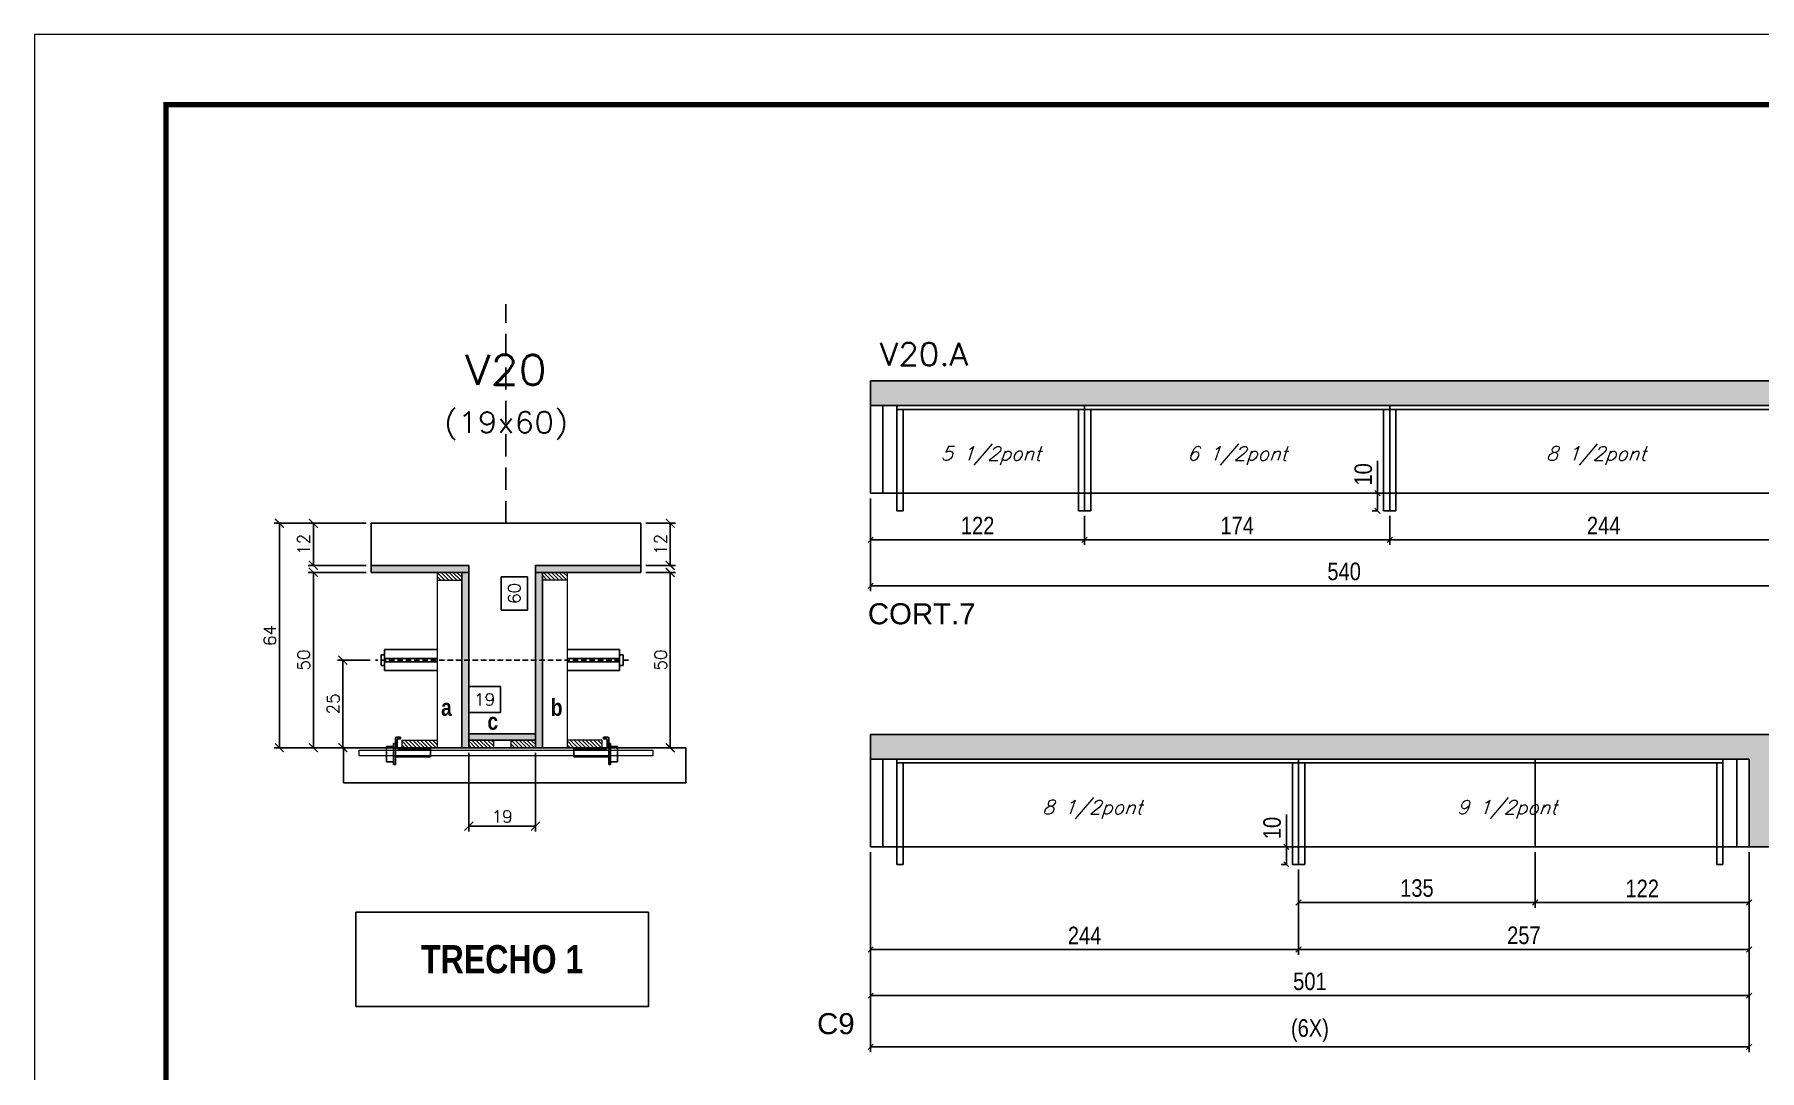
# Model space of a CAD drawing. Extents: x 0 to 6325, y 5574 to 19307.
# Drawn here: x 3170 to 4154, y 16371 to 16961 of the extents above; entities that cross this region are included whole.
import ezdxf
from ezdxf.enums import TextEntityAlignment as Align

# ---------------------------------------------------------------- set-up
doc = ezdxf.new("R2010")
doc.units = 0
doc.linetypes.add('DASHED', pattern=[0.75, 0.5, -0.25])
doc.linetypes.add('HIDDEN', pattern=[9.525, 6.35, -3.175])
for name, color, linetype in [('1', 1, 'Continuous'), ('5', 5, 'Continuous'), ('barrote', 251, 'Continuous'), ('COTA', 241, 'Continuous'), ('Cota Seção (2x)', 4, 'Continuous'), ('detalhes', 4, 'Continuous'), ('Hachura', 253, 'Continuous'), ('NOMENCLATURA', 7, 'Continuous'), ('Painéis', 200, 'Continuous'), ('presilha', 1, 'Continuous'), ('SARR_2.2x7', 40, 'Continuous'), ('SARR_3.5x7', 81, 'Continuous'), ('TENSOR', 3, 'Continuous'), ('texto', 7, 'Continuous'), ('Texto de Titulo', 7, 'Continuous'), ('Texto Qtd Sarr', 242, 'Continuous')]:
    doc.layers.add(name, color=color, linetype=linetype)
for name, color, linetype, lineweight in [('CONCRETO', 251, 'Continuous', 25), ('Folhas', 255, 'Continuous', 9), ('Madeira', 126, 'Continuous', 18), ('SARRAFO DE PRESSAO', 251, 'DASHED', 9), ('SCO-___-LAJ', 2, 'Continuous', 0), ('Texto Seção', 7, 'Continuous', 15)]:
    doc.layers.add(name, color=color, linetype=linetype, lineweight=lineweight)
doc.styles.add('COTA TECNICA', font='techl___.ttf', dxfattribs={"height": 10})
doc.styles.add('REGUA-120', font='ROMANS.shx', dxfattribs={"height": 15})
doc.styles.add('ROMANC', font='techb___.ttf', dxfattribs={"height": 2.5})
doc.styles.add('Romans', font='romans.shx')
doc.styles.get("Standard").update_dxf_attribs({"font": 'arial.ttf'})
doc.styles.add('TECNICA', font='techb___.ttf', dxfattribs={"height": 10})
doc.dimstyles.new('Cota Seção (2x)', dxfattribs={"dimtxt": 7, "dimasz": 5, "dimexe": 3, "dimexo": 3, "dimgap": 2, "dimtad": 3, "dimdec": 1, "dimlfac": 0.5, "dimzin": 12, "dimdsep": 46, "dimtxsty": 'Romans', "dimblk": 'ARCHTICK', "dimcen": 0, "dimclrd": 4, "dimclre": 4, "dimclrt": 1, "dimadec": 1, "dimazin": 3, "dimtfac": 1, "dimtdec": 1, "dimtmove": 0, "dimatfit": 3, "dimldrblk": 'OBLIQUE', "dimfxl": 1, "dimtolj": 1, "dimtzin": 12, "dimarcsym": 0})
doc.dimstyles.new('Cota Seção interna', dxfattribs={"dimtxt": 7, "dimasz": 6, "dimexe": 0.18, "dimexo": 2, "dimgap": -4, "dimtad": 3, "dimdec": 1, "dimlfac": 0.5, "dimzin": 12, "dimdsep": 46, "dimtxsty": 'Romans', "dimblk": 'ARCHTICK', "dimcen": 0.09, "dimse1": 1, "dimse2": 1, "dimsd1": 1, "dimsd2": 1, "dimclrd": 180, "dimclre": 5, "dimclrt": 1, "dimadec": 0, "dimazin": 3, "dimtfac": 1, "dimtdec": 1, "dimtofl": 0, "dimtmove": 0, "dimatfit": 3, "dimldrblk": 'ARCHTICK', "dimfxl": 1, "dimtolj": 1, "dimtzin": 0, "dimarcsym": 0})
doc.dimstyles.new('PAINEL', dxfattribs={"dimtxt": 10, "dimasz": 3, "dimexe": 3, "dimexo": 3, "dimgap": 3, "dimtad": 1, "dimdec": 1, "dimzin": 12, "dimdsep": 46, "dimtxsty": 'COTA TECNICA', "dimblk1": 'OBLIQUE', "dimblk2": 'OBLIQUE', "dimsah": 1, "dimcen": 0.9, "dimclrd": 4, "dimclre": 4, "dimclrt": 240, "dimadec": 1, "dimazin": 3, "dimtfac": 1, "dimtdec": 1, "dimtmove": 0, "dimatfit": 3, "dimfxl": 1, "dimtolj": 1, "dimtzin": 12, "dimarcsym": 0})
pattern_1 = [(315, (26374.2887, 8325.0331), (1.12253202, 1.12253202), [])]

# ---------------------------------------------------------------- blocks, each defined once
blk = doc.blocks.new('9999999999')
at = {"layer": 'Folhas'}
blk.add_lwpolyline([(98138.98, 34190.21), (99623.98, 34190.21), (99623.98, 35240.21), (98138.98, 35240.21)], close=True, dxfattribs=at)
at = {"layer": 'Folhas', "color": 30, "const_width": 3}
blk.add_lwpolyline([(98213.98, 34230.21), (99583.98, 34230.21), (99583.98, 35200.21), (98213.98, 35200.21)], close=True, dxfattribs=at)
blk = doc.blocks.new('titulo1')
at = {"layer": 'Defpoints', "color": 252, "linetype": 'HIDDEN', "ltscale": 2}
blk.add_line((0, 0), (0, 125), dxfattribs=at)
at = {"layer": 'Defpoints', "style": 'Romans', "oblique": 15}
blk.add_attdef('FOLHA', text='', height=10, dxfattribs=at).set_placement((0, 15.58), align=Align.MIDDLE_CENTER)
at = {"layer": 'Texto Qtd Sarr', "color": 3, "style": 'Romans', "oblique": 15}
for tag, height, p in [('TITULO', 17, (0, 71.45)), ('SEÇÃO', 12, (0, 41.55))]:
    blk.add_attdef(tag, text='', height=height, dxfattribs=at).set_placement(p, align=Align.MIDDLE_CENTER)
blk = doc.blocks.new('_ArchTick')
at = {"color": 0, "linetype": 'ByBlock', "const_width": 0.15}
blk.add_lwpolyline([(-0.5, -0.5), (0.5, 0.5)], dxfattribs=at)
blk = doc.blocks.new('*D3494')
at = {"layer": 'COTA', "color": 4, "lineweight": -2, "transparency": 16777216}
for p, q in [((3518.67, 16682.68), (3535.54, 16682.68)), ((3532.54, 16682.68), (3532.54, 16658.68)), ((3518.67, 16658.68), (3535.54, 16658.68))]:
    blk.add_line(p, q, dxfattribs=at)
at = {"layer": 'Defpoints', "color": 0, "transparency": 16777216}
for p in [(3515.67, 16682.68), (3515.67, 16658.68), (3532.54, 16658.68)]:
    blk.add_point(p, dxfattribs=at)
at = {"layer": 'COTA', "color": 4, "lineweight": -2, "transparency": 16777216, "xscale": 5, "yscale": 5, "zscale": 5}
for p, rotation in [((3532.54, 16682.68), 90), ((3532.54, 16658.68), 270)]:
    blk.add_blockref('_ArchTick', p, dxfattribs=dict(at, rotation=rotation))
at = {"layer": 'COTA', "color": 1, "transparency": 16777216, "insert": (3527.04, 16670.68), "char_height": 7, "attachment_point": 5, "rotation": 90, "style": 'Romans'}
blk.add_mtext('\\A1;12', dxfattribs=at)
blk = doc.blocks.new('_Oblique')
at = {"layer": '1', "color": 0, "lineweight": -2}
blk.add_line((-0.5, -0.5), (0.5, 0.5), dxfattribs=at)
blk = doc.blocks.new('*D3495')
at = {"layer": 'COTA', "color": 4, "lineweight": -2, "transparency": 16777216}
for p, q in [((3359.07, 16682.68), (3306.69, 16682.68)), ((3309.69, 16554.68), (3309.69, 16682.68)), ((3381.07, 16554.68), (3306.69, 16554.68))]:
    blk.add_line(p, q, dxfattribs=at)
at = {"layer": 'Defpoints', "color": 0, "transparency": 16777216}
for p in [(3309.69, 16682.68), (3362.07, 16682.68), (3384.07, 16554.68)]:
    blk.add_point(p, dxfattribs=at)
at = {"layer": 'COTA', "color": 4, "lineweight": -2, "transparency": 16777216, "xscale": 5, "yscale": 5, "zscale": 5}
for p, rotation in [((3309.69, 16682.68), 90), ((3309.69, 16554.68), 270)]:
    blk.add_blockref('_ArchTick', p, dxfattribs=dict(at, rotation=rotation))
at = {"layer": 'COTA', "color": 1, "transparency": 16777216, "insert": (3304.19, 16618.68), "char_height": 7, "attachment_point": 5, "rotation": 90, "style": 'Romans'}
blk.add_mtext('\\A1;64', dxfattribs=at)
blk = doc.blocks.new('*D3496')
at = {"layer": 'COTA', "color": 4, "lineweight": -2, "transparency": 16777216}
for p, q in [((3518.67, 16654.68), (3535.54, 16654.68)), ((3532.54, 16554.68), (3532.54, 16654.68)), ((3492.27, 16554.68), (3535.54, 16554.68))]:
    blk.add_line(p, q, dxfattribs=at)
at = {"layer": 'Defpoints', "color": 0, "transparency": 16777216}
for p in [(3515.67, 16654.68), (3532.54, 16654.68), (3489.27, 16554.68)]:
    blk.add_point(p, dxfattribs=at)
at = {"layer": 'COTA', "color": 4, "lineweight": -2, "transparency": 16777216, "xscale": 5, "yscale": 5, "zscale": 5}
for p, rotation in [((3532.54, 16654.68), 90), ((3532.54, 16554.68), 270)]:
    blk.add_blockref('_ArchTick', p, dxfattribs=dict(at, rotation=rotation))
at = {"layer": 'COTA', "color": 1, "transparency": 16777216, "insert": (3527.04, 16604.68), "char_height": 7, "attachment_point": 5, "rotation": 90, "style": 'Romans'}
blk.add_mtext('\\A1;50', dxfattribs=at)
blk = doc.blocks.new('*D3497')
at = {"layer": 'Cota Seção (2x)', "color": 180, "lineweight": -2, "transparency": 16777216}
for p, q in [((3451.17, 16652.18), (3436.17, 16652.18)), ((3436.17, 16652.18), (3436.17, 16633.18)), ((3451.17, 16633.18), (3451.17, 16652.18)), ((3436.17, 16633.18), (3451.17, 16633.18))]:
    blk.add_line(p, q, dxfattribs=at)
at = {"layer": 'Defpoints', "color": 0, "transparency": 16777216}
for p in [(3455.17, 16682.68), (3466.67, 16682.68), (3466.67, 16562.68)]:
    blk.add_point(p, dxfattribs=at)
at = {"layer": 'Cota Seção (2x)', "color": 1, "transparency": 16777216, "insert": (3443.67, 16642.68), "char_height": 7, "attachment_point": 5, "rotation": 90, "style": 'Romans'}
blk.add_mtext('\\A1;60', dxfattribs=at)
blk = doc.blocks.new('*D3498')
at = {"layer": 'COTA', "color": 4, "lineweight": -2, "transparency": 16777216}
for p, q in [((3359.07, 16682.68), (3326.01, 16682.68)), ((3329.01, 16682.68), (3329.01, 16658.68)), ((3359.07, 16658.68), (3326.01, 16658.68))]:
    blk.add_line(p, q, dxfattribs=at)
at = {"layer": 'Defpoints', "color": 0, "transparency": 16777216}
for p in [(3362.07, 16682.68), (3329.01, 16658.68), (3362.07, 16658.68)]:
    blk.add_point(p, dxfattribs=at)
at = {"layer": 'COTA', "color": 4, "lineweight": -2, "transparency": 16777216, "xscale": 5, "yscale": 5, "zscale": 5}
for p, rotation in [((3329.01, 16682.68), 90), ((3329.01, 16658.68), 270)]:
    blk.add_blockref('_ArchTick', p, dxfattribs=dict(at, rotation=rotation))
at = {"layer": 'COTA', "color": 1, "transparency": 16777216, "insert": (3323.51, 16670.68), "char_height": 7, "attachment_point": 5, "rotation": 90, "style": 'Romans'}
blk.add_mtext('\\A1;12', dxfattribs=at)
blk = doc.blocks.new('*D3499')
at = {"layer": 'COTA', "color": 4, "lineweight": -2, "transparency": 16777216}
for p, q in [((3359.07, 16654.68), (3326.01, 16654.68)), ((3329.01, 16654.68), (3329.01, 16554.68)), ((3381.07, 16554.68), (3326.01, 16554.68))]:
    blk.add_line(p, q, dxfattribs=at)
at = {"layer": 'Defpoints', "color": 0, "transparency": 16777216}
for p in [(3362.07, 16654.68), (3329.01, 16554.68), (3384.07, 16554.68)]:
    blk.add_point(p, dxfattribs=at)
at = {"layer": 'COTA', "color": 4, "lineweight": -2, "transparency": 16777216, "xscale": 5, "yscale": 5, "zscale": 5}
for p, rotation in [((3329.01, 16654.68), 90), ((3329.01, 16554.68), 270)]:
    blk.add_blockref('_ArchTick', p, dxfattribs=dict(at, rotation=rotation))
at = {"layer": 'COTA', "color": 1, "transparency": 16777216, "insert": (3323.51, 16604.68), "char_height": 7, "attachment_point": 5, "rotation": 90, "style": 'Romans'}
blk.add_mtext('\\A1;50', dxfattribs=at)
blk = doc.blocks.new('PRESILHA METÁLICA 1')
at = {"layer": 'presilha'}
for p, q in [((6, 15.5), (7.5, 15.5)), ((6, -2.5), (6, 15.5)), ((7.5, 10.6), (7.5, 19.9)), ((7.5, 15.5), (7.5, -2.5)), ((12, 21), (8.6, 21)), ((9, 11.6), (9, 18.9)), ((12, 19.5), (9.6, 19.5)), ((12, 21), (12, 19.5)), ((0, 13), (6, 13)), ((0, 13), (0, 0)), ((6, 0), (0, 0)), ((6, 13), (6, 0)), ((37.5, 4.1), (7.5, 4.1)), ((37.5, 11), (9.6, 11)), ((37.5, 11), (37.5, 4.1)), ((7.5, -2.5), (6, -2.5))]:
    blk.add_line(p, q, dxfattribs=at)
for centre, radius, start, end in [((8.6, 19.9), 1.14, 90, 180), ((9.6, 18.9), 0.57, 90, 180), ((9.6, 11.6), 0.57, 180, 270)]:
    blk.add_arc(centre, radius, start, end, dxfattribs=at)
blk = doc.blocks.new('*D3500')
at = {"layer": 'COTA', "color": 4, "lineweight": -2, "transparency": 16777216}
for p, q in [((3417.67, 16551.68), (3417.67, 16506.95)), ((3455.67, 16551.68), (3455.67, 16506.95)), ((3417.67, 16509.95), (3455.67, 16509.95))]:
    blk.add_line(p, q, dxfattribs=at)
at = {"layer": 'Defpoints', "color": 0, "transparency": 16777216}
for p in [(3417.67, 16554.68), (3455.67, 16554.68), (3455.67, 16509.95)]:
    blk.add_point(p, dxfattribs=at)
at = {"layer": 'COTA', "color": 4, "lineweight": -2, "transparency": 16777216, "xscale": 5, "yscale": 5, "zscale": 5, "rotation": 180}
blk.add_blockref('_ArchTick', (3417.67, 16509.95), dxfattribs=at)
at = {"layer": 'COTA', "color": 4, "lineweight": -2, "transparency": 16777216, "xscale": 5, "yscale": 5, "zscale": 5}
blk.add_blockref('_ArchTick', (3455.67, 16509.95), dxfattribs=at)
at = {"layer": 'COTA', "color": 1, "transparency": 16777216, "insert": (3436.67, 16515.45), "char_height": 7, "attachment_point": 5, "style": 'Romans'}
blk.add_mtext('\\A1;19', dxfattribs=at)
blk = doc.blocks.new('*D4563')
at = {"layer": 'COTA', "color": 4, "lineweight": -2, "transparency": 16777216}
for p, q in [((3361.37, 16604.65), (3342.81, 16604.65)), ((3345.81, 16604.65), (3345.81, 16554.68)), ((3361.37, 16554.68), (3342.81, 16554.68))]:
    blk.add_line(p, q, dxfattribs=at)
at = {"layer": 'Defpoints', "color": 0, "transparency": 16777216}
for p in [(3364.37, 16604.65), (3345.81, 16554.68), (3364.37, 16554.68)]:
    blk.add_point(p, dxfattribs=at)
at = {"layer": 'COTA', "color": 4, "lineweight": -2, "transparency": 16777216, "xscale": 5, "yscale": 5, "zscale": 5}
for p, rotation in [((3345.81, 16604.65), 90), ((3345.81, 16554.68), 270)]:
    blk.add_blockref('_ArchTick', p, dxfattribs=dict(at, rotation=rotation))
at = {"layer": 'COTA', "color": 1, "transparency": 16777216, "insert": (3340.31, 16579.66), "char_height": 7, "attachment_point": 5, "rotation": 90, "style": 'Romans'}
blk.add_mtext('\\A1;25', dxfattribs=at)
blk = doc.blocks.new('*D3501')
at = {"layer": 'Cota Seção (2x)', "color": 180, "lineweight": -2, "transparency": 16777216}
for p, q in [((3435.67, 16589.68), (3417.67, 16589.68)), ((3417.67, 16589.68), (3417.67, 16574.68)), ((3435.67, 16574.68), (3435.67, 16589.68)), ((3417.67, 16574.68), (3435.67, 16574.68))]:
    blk.add_line(p, q, dxfattribs=at)
at = {"layer": 'Defpoints', "color": 0, "transparency": 16777216}
for p in [(3455.67, 16570.68), (3417.67, 16554.68), (3455.67, 16554.68)]:
    blk.add_point(p, dxfattribs=at)
at = {"layer": 'Cota Seção (2x)', "color": 1, "transparency": 16777216, "insert": (3426.67, 16582.18), "char_height": 7, "attachment_point": 5, "style": 'Romans'}
blk.add_mtext('\\A1;19', dxfattribs=at)
blk = doc.blocks.new('*D3505')
at = {"layer": 'COTA', "color": 4, "linetype": 'ByBlock', "lineweight": -2, "transparency": 16777216}
for p, q in [((4186.81, 16696.85), (4186.81, 16670.31)), ((3942.81, 16686.85), (3942.81, 16670.31)), ((4186.81, 16673.31), (3942.81, 16673.31))]:
    blk.add_line(p, q, dxfattribs=at)
at = {"layer": 'Defpoints', "color": 0, "linetype": 'ByBlock', "transparency": 16777216}
for p in [(4186.81, 16699.85), (3942.81, 16689.85), (3942.81, 16673.31)]:
    blk.add_point(p, dxfattribs=at)
at = {"layer": 'COTA', "color": 4, "linetype": 'ByBlock', "lineweight": -2, "transparency": 16777216, "xscale": 3, "yscale": 3, "zscale": 3, "rotation": 180}
blk.add_blockref('_Oblique', (3942.81, 16673.31), dxfattribs=at)
at = {"layer": 'COTA', "color": 4, "linetype": 'ByBlock', "lineweight": -2, "transparency": 16777216, "xscale": 3, "yscale": 3, "zscale": 3}
blk.add_blockref('_Oblique', (4186.81, 16673.31), dxfattribs=at)
at = {"layer": 'COTA', "color": 240, "linetype": 'ByBlock', "transparency": 16777216, "insert": (4064.81, 16681.38), "char_height": 10, "attachment_point": 5, "style": 'COTA TECNICA'}
blk.add_mtext('\\A1;244', dxfattribs=at)
blk = doc.blocks.new('*D3506')
at = {"layer": 'COTA', "color": 4, "linetype": 'ByBlock', "lineweight": -2, "transparency": 16777216}
for p, q in [((3768.81, 16686.85), (3768.81, 16670.31)), ((3942.81, 16686.85), (3942.81, 16670.31)), ((3942.81, 16673.31), (3768.81, 16673.31))]:
    blk.add_line(p, q, dxfattribs=at)
at = {"layer": 'Defpoints', "color": 0, "linetype": 'ByBlock', "transparency": 16777216}
for p in [(3768.81, 16689.85), (3942.81, 16689.85), (3768.81, 16673.31)]:
    blk.add_point(p, dxfattribs=at)
at = {"layer": 'COTA', "color": 4, "linetype": 'ByBlock', "lineweight": -2, "transparency": 16777216, "xscale": 3, "yscale": 3, "zscale": 3, "rotation": 180}
blk.add_blockref('_Oblique', (3768.81, 16673.31), dxfattribs=at)
at = {"layer": 'COTA', "color": 4, "linetype": 'ByBlock', "lineweight": -2, "transparency": 16777216, "xscale": 3, "yscale": 3, "zscale": 3}
blk.add_blockref('_Oblique', (3942.81, 16673.31), dxfattribs=at)
at = {"layer": 'COTA', "color": 240, "linetype": 'ByBlock', "transparency": 16777216, "insert": (3855.81, 16681.38), "char_height": 10, "width": 210.731, "attachment_point": 5, "style": 'COTA TECNICA'}
blk.add_mtext('\\A1;174', dxfattribs=at)
blk = doc.blocks.new('*D4565')
at = {"layer": 'COTA', "color": 4, "lineweight": -2, "transparency": 16777216}
for p, q in [((3646.81, 16696.85), (3646.81, 16670.31)), ((3768.81, 16686.85), (3768.81, 16670.31)), ((3768.81, 16673.31), (3646.81, 16673.31))]:
    blk.add_line(p, q, dxfattribs=at)
at = {"layer": 'Defpoints', "color": 0, "transparency": 16777216}
for p in [(3646.81, 16699.85), (3768.81, 16689.85), (3646.81, 16673.31)]:
    blk.add_point(p, dxfattribs=at)
at = {"layer": 'COTA', "color": 4, "lineweight": -2, "transparency": 16777216, "xscale": 3, "yscale": 3, "zscale": 3, "rotation": 180}
blk.add_blockref('_Oblique', (3646.81, 16673.31), dxfattribs=at)
at = {"layer": 'COTA', "color": 4, "lineweight": -2, "transparency": 16777216, "xscale": 3, "yscale": 3, "zscale": 3}
blk.add_blockref('_Oblique', (3768.81, 16673.31), dxfattribs=at)
at = {"layer": 'COTA', "color": 240, "transparency": 16777216, "insert": (3707.81, 16681.37), "char_height": 10, "attachment_point": 5, "style": 'COTA TECNICA'}
blk.add_mtext('\\A1;122', dxfattribs=at)
blk = doc.blocks.new('*D4566')
at = {"layer": 'COTA', "color": 4, "lineweight": -2, "transparency": 16777216}
for p, q in [((3646.81, 16696.85), (3646.81, 16644.05)), ((4186.81, 16696.85), (4186.81, 16644.05)), ((4186.81, 16647.05), (3646.81, 16647.05))]:
    blk.add_line(p, q, dxfattribs=at)
at = {"layer": 'Defpoints', "color": 0, "transparency": 16777216}
for p in [(3646.81, 16699.85), (4186.81, 16699.85), (3646.81, 16647.05)]:
    blk.add_point(p, dxfattribs=at)
at = {"layer": 'COTA', "color": 4, "lineweight": -2, "transparency": 16777216, "xscale": 3, "yscale": 3, "zscale": 3, "rotation": 180}
blk.add_blockref('_Oblique', (3646.81, 16647.05), dxfattribs=at)
at = {"layer": 'COTA', "color": 4, "lineweight": -2, "transparency": 16777216, "xscale": 3, "yscale": 3, "zscale": 3}
blk.add_blockref('_Oblique', (4186.81, 16647.05), dxfattribs=at)
at = {"layer": 'COTA', "color": 240, "transparency": 16777216, "insert": (3916.81, 16655.16), "char_height": 10, "attachment_point": 5, "style": 'COTA TECNICA'}
blk.add_mtext('\\A1;540', dxfattribs=at)
blk = doc.blocks.new('*D3507')
at = {"layer": 'COTA', "color": 4, "linetype": 'ByBlock', "lineweight": -2, "transparency": 16777216}
for p, q in [((3646.81, 16495.18), (3646.81, 16436.55)), ((3890.81, 16485.18), (3890.81, 16436.55)), ((3646.81, 16439.55), (3890.81, 16439.55))]:
    blk.add_line(p, q, dxfattribs=at)
at = {"layer": 'Defpoints', "color": 0, "linetype": 'ByBlock', "transparency": 16777216}
for p in [(3646.81, 16498.18), (3890.81, 16488.18), (3890.81, 16439.55)]:
    blk.add_point(p, dxfattribs=at)
at = {"layer": 'COTA', "color": 4, "linetype": 'ByBlock', "lineweight": -2, "transparency": 16777216, "xscale": 3, "yscale": 3, "zscale": 3, "rotation": 180}
blk.add_blockref('_Oblique', (3646.81, 16439.55), dxfattribs=at)
at = {"layer": 'COTA', "color": 4, "linetype": 'ByBlock', "lineweight": -2, "transparency": 16777216, "xscale": 3, "yscale": 3, "zscale": 3}
blk.add_blockref('_Oblique', (3890.81, 16439.55), dxfattribs=at)
at = {"layer": 'COTA', "color": 240, "linetype": 'ByBlock', "transparency": 16777216, "insert": (3768.81, 16447.62), "char_height": 10, "attachment_point": 5, "style": 'COTA TECNICA'}
blk.add_mtext('\\A1;244', dxfattribs=at)
blk = doc.blocks.new('*D3366')
at = {"layer": 'COTA', "color": 4, "linetype": 'ByBlock', "lineweight": -2, "transparency": 16777216}
for p, q in [((4147.81, 16495.18), (4147.81, 16436.55)), ((3890.81, 16485.18), (3890.81, 16436.55)), ((3890.81, 16439.55), (4147.81, 16439.55))]:
    blk.add_line(p, q, dxfattribs=at)
at = {"layer": 'Defpoints', "color": 0, "linetype": 'ByBlock', "transparency": 16777216}
for p in [(4147.81, 16498.18), (3890.81, 16488.18), (4147.81, 16439.55)]:
    blk.add_point(p, dxfattribs=at)
at = {"layer": 'COTA', "color": 4, "linetype": 'ByBlock', "lineweight": -2, "transparency": 16777216, "xscale": 3, "yscale": 3, "zscale": 3, "rotation": 180}
blk.add_blockref('_Oblique', (3890.81, 16439.55), dxfattribs=at)
at = {"layer": 'COTA', "color": 4, "linetype": 'ByBlock', "lineweight": -2, "transparency": 16777216, "xscale": 3, "yscale": 3, "zscale": 3}
blk.add_blockref('_Oblique', (4147.81, 16439.55), dxfattribs=at)
at = {"layer": 'COTA', "color": 240, "linetype": 'ByBlock', "transparency": 16777216, "insert": (4019.31, 16447.66), "char_height": 10, "width": 210.731, "attachment_point": 5, "style": 'COTA TECNICA'}
blk.add_mtext('\\A1;257', dxfattribs=at)
blk = doc.blocks.new('*D4426')
at = {"layer": 'COTA', "color": 4, "linetype": 'ByBlock', "lineweight": -2, "transparency": 16777216}
for p, q in [((3646.81, 16495.18), (3646.81, 16410.29)), ((4147.81, 16495.18), (4147.81, 16410.29)), ((3646.81, 16413.29), (4147.81, 16413.29))]:
    blk.add_line(p, q, dxfattribs=at)
at = {"layer": 'Defpoints', "color": 0, "linetype": 'ByBlock', "transparency": 16777216}
for p in [(3646.81, 16498.18), (4147.81, 16498.18), (4147.81, 16413.29)]:
    blk.add_point(p, dxfattribs=at)
at = {"layer": 'COTA', "color": 4, "linetype": 'ByBlock', "lineweight": -2, "transparency": 16777216, "xscale": 3, "yscale": 3, "zscale": 3, "rotation": 180}
blk.add_blockref('_Oblique', (3646.81, 16413.29), dxfattribs=at)
at = {"layer": 'COTA', "color": 4, "linetype": 'ByBlock', "lineweight": -2, "transparency": 16777216, "xscale": 3, "yscale": 3, "zscale": 3}
blk.add_blockref('_Oblique', (4147.81, 16413.29), dxfattribs=at)
at = {"layer": 'COTA', "color": 240, "linetype": 'ByBlock', "transparency": 16777216, "insert": (3897.31, 16421.4), "char_height": 10, "attachment_point": 5, "style": 'COTA TECNICA'}
blk.add_mtext('\\A1;501', dxfattribs=at)
blk = doc.blocks.new('*D4427')
at = {"layer": 'COTA', "color": 4, "lineweight": -2, "transparency": 16777216}
for p, q in [((4025.81, 16495.18), (4025.81, 16463.39)), ((3890.81, 16485.18), (3890.81, 16463.39)), ((3890.81, 16466.39), (4025.81, 16466.39))]:
    blk.add_line(p, q, dxfattribs=at)
at = {"layer": 'Defpoints', "color": 0, "transparency": 16777216}
for p in [(4025.81, 16498.18), (3890.81, 16488.18), (4025.81, 16466.39)]:
    blk.add_point(p, dxfattribs=at)
at = {"layer": 'COTA', "color": 4, "lineweight": -2, "transparency": 16777216, "xscale": 3, "yscale": 3, "zscale": 3, "rotation": 180}
blk.add_blockref('_Oblique', (3890.81, 16466.39), dxfattribs=at)
at = {"layer": 'COTA', "color": 4, "lineweight": -2, "transparency": 16777216, "xscale": 3, "yscale": 3, "zscale": 3}
blk.add_blockref('_Oblique', (4025.81, 16466.39), dxfattribs=at)
at = {"layer": 'COTA', "color": 240, "transparency": 16777216, "insert": (3958.31, 16474.61), "char_height": 10, "attachment_point": 5, "style": 'COTA TECNICA'}
blk.add_mtext('\\A1;135', dxfattribs=at)
blk = doc.blocks.new('*D4428')
at = {"layer": 'COTA', "color": 4, "lineweight": -2, "transparency": 16777216}
for p, q in [((4025.81, 16495.18), (4025.81, 16463.39)), ((4147.81, 16495.18), (4147.81, 16463.39)), ((4025.81, 16466.39), (4147.81, 16466.39))]:
    blk.add_line(p, q, dxfattribs=at)
at = {"layer": 'Defpoints', "color": 0, "transparency": 16777216}
for p in [(4025.81, 16498.18), (4147.81, 16498.18), (4147.81, 16466.39)]:
    blk.add_point(p, dxfattribs=at)
at = {"layer": 'COTA', "color": 4, "lineweight": -2, "transparency": 16777216, "xscale": 3, "yscale": 3, "zscale": 3, "rotation": 180}
blk.add_blockref('_Oblique', (4025.81, 16466.39), dxfattribs=at)
at = {"layer": 'COTA', "color": 4, "lineweight": -2, "transparency": 16777216, "xscale": 3, "yscale": 3, "zscale": 3}
blk.add_blockref('_Oblique', (4147.81, 16466.39), dxfattribs=at)
at = {"layer": 'COTA', "color": 240, "transparency": 16777216, "insert": (4086.81, 16474.45), "char_height": 10, "attachment_point": 5, "style": 'COTA TECNICA'}
blk.add_mtext('\\A1;122', dxfattribs=at)
blk = doc.blocks.new('*D4429')
at = {"layer": 'COTA', "color": 4, "lineweight": -2, "transparency": 16777216}
for p, q in [((3646.81, 16495.18), (3646.81, 16381.11)), ((4147.81, 16495.18), (4147.81, 16381.11)), ((3646.81, 16384.11), (4147.81, 16384.11))]:
    blk.add_line(p, q, dxfattribs=at)
at = {"layer": 'Defpoints', "color": 0, "transparency": 16777216}
for p in [(3646.81, 16498.18), (4147.81, 16498.18), (4147.81, 16384.11)]:
    blk.add_point(p, dxfattribs=at)
at = {"layer": 'COTA', "color": 4, "lineweight": -2, "transparency": 16777216, "xscale": 3, "yscale": 3, "zscale": 3, "rotation": 180}
blk.add_blockref('_Oblique', (3646.81, 16384.11), dxfattribs=at)
at = {"layer": 'COTA', "color": 4, "lineweight": -2, "transparency": 16777216, "xscale": 3, "yscale": 3, "zscale": 3}
blk.add_blockref('_Oblique', (4147.81, 16384.11), dxfattribs=at)
at = {"layer": 'COTA', "color": 240, "transparency": 16777216, "insert": (3897.31, 16393.33), "char_height": 10, "attachment_point": 5, "style": 'COTA TECNICA'}
blk.add_mtext('\\A1;(6X)', dxfattribs=at)
blk = doc.blocks.new('*D4418')
at = {"layer": 'COTA', "color": 4, "lineweight": -2, "transparency": 16777216}
for p, q in [((3935.87, 16699.85), (3935.87, 16718.28)), ((3936.31, 16699.85), (3932.87, 16699.85)), ((3935.87, 16689.85), (3935.87, 16699.85)), ((3936.31, 16689.85), (3932.87, 16689.85))]:
    blk.add_line(p, q, dxfattribs=at)
at = {"layer": 'Defpoints', "color": 0, "transparency": 16777216}
for p in [(3935.87, 16699.85), (3939.31, 16699.85), (3939.31, 16689.85)]:
    blk.add_point(p, dxfattribs=at)
at = {"layer": 'COTA', "color": 4, "lineweight": -2, "transparency": 16777216, "xscale": 3, "yscale": 3, "zscale": 3}
for p, rotation in [((3935.87, 16699.85), 90), ((3935.87, 16689.85), 270)]:
    blk.add_blockref('_Oblique', p, dxfattribs=dict(at, rotation=rotation))
at = {"layer": 'COTA', "color": 240, "transparency": 16777216, "insert": (3927.77, 16710.56), "char_height": 10, "attachment_point": 5, "rotation": 90, "style": 'COTA TECNICA'}
blk.add_mtext('\\A1;10', dxfattribs=at)
blk = doc.blocks.new('*D3358')
at = {"layer": 'COTA', "color": 4, "lineweight": -2, "transparency": 16777216}
for p, q in [((3883.87, 16498.18), (3883.87, 16516.61)), ((3884.31, 16498.18), (3880.87, 16498.18)), ((3883.87, 16488.18), (3883.87, 16498.18)), ((3884.31, 16488.18), (3880.87, 16488.18))]:
    blk.add_line(p, q, dxfattribs=at)
at = {"layer": 'Defpoints', "color": 0, "transparency": 16777216}
for p in [(3883.87, 16498.18), (3887.31, 16498.18), (3887.31, 16488.18)]:
    blk.add_point(p, dxfattribs=at)
at = {"layer": 'COTA', "color": 4, "lineweight": -2, "transparency": 16777216, "xscale": 3, "yscale": 3, "zscale": 3}
for p, rotation in [((3883.87, 16498.18), 90), ((3883.87, 16488.18), 270)]:
    blk.add_blockref('_Oblique', p, dxfattribs=dict(at, rotation=rotation))
at = {"layer": 'COTA', "color": 240, "transparency": 16777216, "insert": (3875.77, 16508.89), "char_height": 10, "attachment_point": 5, "rotation": 90, "style": 'COTA TECNICA'}
blk.add_mtext('\\A1;10', dxfattribs=at)

msp = doc.modelspace()

# ---------------------------------------------------------------- hatches: boundary and pattern name
at = {"layer": 'COTA'}
h = msp.add_hatch(dxfattribs=at)
h.set_pattern_fill('AR-CONC', color=241, scale=0.03)
h.set_pattern_definition([(50, (-2e-12, 1034.827), (5.4655401, -0.4781726), [0.5715, -6.2865]), (355, (-2e-12, 1034.827), (-1.0573026, 5.7317054), [0.4572, -5.0292175]), (100.451445, (0.4555, 1034.787), (4.4082374, 5.2535326), [0.4857003, -5.3427073]), (46.1842, (-2e-12, 1036.351), (8.1323712, -1.2612698), [0.85725, -9.42975]), (96.63556, (0.678, 1036.246), (7.122124, 7.4227837), [0.7285507, -8.0140682]), (351.18415, (-2e-12, 1036.351), (7.122124, 7.4227837), [0.685799, -7.543792]), (21, (0.762, 1035.97), (4.5484317, -3.067956), [0.5715, -6.2865]), (326, (0.762, 1035.97), (1.8540609, 5.525639), [0.4572, -5.0292]), (71.451445, (1.141, 1035.7144), (6.4024926, 2.457683), [0.4857003, -5.3426981]), (37.5, (-2e-12, 1034.827), (0.0926581, 2.53665117), [0, -4.96824, 0, -5.1054, 0, -5.04825]), (7.5, (-2e-12, 1034.827), (2.00458988, 3.00541724), [0, -2.91084, 0, -4.85394, 0, -1.92405]), (327.5, (-1.6993, 1034.827), (4.06771786, -0.17186232), [0, -1.905, 0, -5.9436, 0, -7.8867]), (317.5, (-2.4613, 1034.827), (4.44387544, 0.7627947), [0, -2.4765, 0, -3.94716, 0, -5.6007])])
h.paths.add_polyline_path([(3646.81, 16763.85), (3646.81, 16749.85), (4186.81, 16749.85), (4186.81, 16763.85)])
h = msp.add_hatch(dxfattribs=at)
h.set_pattern_fill('AR-CONC', color=241, scale=0.03)
h.set_pattern_definition([(50, (-2e-12, 995.349), (5.4655401, -0.4781726), [0.5715, -6.2865]), (355, (-2e-12, 995.349), (-1.0573026, 5.7317054), [0.4572, -5.0292175]), (100.451445, (0.4555, 995.309), (4.4082374, 5.2535326), [0.4857003, -5.3427073]), (46.1842, (-2e-12, 996.873), (8.1323712, -1.2612698), [0.85725, -9.42975]), (96.63556, (0.678, 996.768), (7.122124, 7.4227837), [0.7285507, -8.0140682]), (351.18415, (-2e-12, 996.873), (7.122124, 7.4227837), [0.685799, -7.543792]), (21, (0.762, 996.492), (4.5484317, -3.067956), [0.5715, -6.2865]), (326, (0.762, 996.492), (1.8540609, 5.525639), [0.4572, -5.0292]), (71.451445, (1.141, 996.236), (6.4024926, 2.457683), [0.4857003, -5.3426981]), (37.5, (-2e-12, 995.3489), (0.0926581, 2.53665117), [0, -4.96824, 0, -5.1054, 0, -5.04825]), (7.5, (-2e-12, 995.349), (2.00458988, 3.00541724), [0, -2.91084, 0, -4.85394, 0, -1.92405]), (327.5, (-1.6993, 995.3489), (4.06771786, -0.17186232), [0, -1.905, 0, -5.9436, 0, -7.8867]), (317.5, (-2.4613, 995.349), (4.44387544, 0.7627947), [0, -2.4765, 0, -3.94716, 0, -5.6007])])
h.paths.add_polyline_path([(4147.81, 16498.18), (4177.81, 16498.18), (4177.81, 16548.18), (4449.21, 16548.18), (4449.21, 16562.18), (3646.81, 16562.18), (3646.81, 16548.18), (4147.81, 16548.18)])
at = {"layer": 'Hachura'}
h = msp.add_hatch(color=256, dxfattribs=at)
h.dxf.hatch_style = 1
h.paths.add_polyline_path([(3417.67, 16654.68), (3417.67, 16658.68), (3362.07, 16658.68), (3362.07, 16654.68)])
h = msp.add_hatch(dxfattribs=at)
h.set_pattern_fill('ANSI31', color=256, scale=0.5, angle=270, style=0)
h.set_pattern_definition([(315, (26374.2887, 8347.0331), (1.12253202, 1.12253202), [])])
h.paths.add_polyline_path([(3413.67, 16650.28), (3413.67, 16654.68), (3399.67, 16654.68), (3399.67, 16650.28)])
h = msp.add_hatch(color=256, dxfattribs=at)
h.dxf.hatch_style = 1
h.paths.add_polyline_path([(3413.67, 16654.68), (3417.67, 16654.68), (3417.67, 16554.68), (3413.67, 16554.68)])
h = msp.add_hatch(color=256, dxfattribs=at)
h.dxf.hatch_style = 1
h.paths.add_polyline_path([(3515.67, 16654.68), (3515.67, 16658.68), (3455.67, 16658.68), (3455.67, 16654.68)])
h = msp.add_hatch(color=256, dxfattribs=at)
h.dxf.hatch_style = 1
h.paths.add_polyline_path([(3459.67, 16654.68), (3455.67, 16654.68), (3455.67, 16554.68), (3459.67, 16554.68)])
h = msp.add_hatch(dxfattribs=at)
h.set_pattern_fill('ANSI31', color=256, scale=0.5, angle=270, style=0)
h.set_pattern_definition([(315, (26374.2887, 8347.0331), (1.12253202, 1.12253202), [])])
h.paths.add_polyline_path([(3459.67, 16650.28), (3459.67, 16654.68), (3473.67, 16654.68), (3473.67, 16650.28)])
h = msp.add_hatch(dxfattribs=at)
h.set_pattern_fill('ANSI31', color=256, scale=0.5, angle=270, style=0)
h.set_pattern_definition([(315, (26374.2887, 8325.0331), (1.12253202, 1.12253202), [])])
h.paths.add_polyline_path([(3379.67, 16554.68), (3379.67, 16559.08), (3399.67, 16559.08), (3399.67, 16554.68)])
h = msp.add_hatch(color=256, dxfattribs=at)
h.dxf.hatch_style = 1
h.paths.add_polyline_path([(3455.67, 16559.08), (3455.67, 16562.68), (3417.67, 16562.68), (3417.67, 16559.08)])
h = msp.add_hatch(dxfattribs=at)
h.set_pattern_fill('ANSI31', color=256, scale=0.5, angle=270, style=0)
h.set_pattern_definition(pattern_1)
h.paths.add_polyline_path([(3417.67, 16554.68), (3417.67, 16559.08), (3431.67, 16559.08), (3431.67, 16554.68)])
h = msp.add_hatch(dxfattribs=at)
h.set_pattern_fill('ANSI31', color=256, scale=0.5, angle=270, style=0)
h.set_pattern_definition(pattern_1)
h.paths.add_polyline_path([(3455.67, 16554.68), (3455.67, 16559.08), (3441.67, 16559.08), (3441.67, 16554.68)])
h = msp.add_hatch(dxfattribs=at)
h.set_pattern_fill('ANSI31', color=256, scale=0.5, angle=270, style=0)
h.set_pattern_definition(pattern_1)
h.paths.add_polyline_path([(3493.67, 16554.68), (3493.67, 16559.08), (3473.67, 16559.08), (3473.67, 16554.68)])

# ---------------------------------------------------------------- linework, layer by layer
at = {"ltscale": 3}
for p, q in [((3367.67, 16607.65), (3367.67, 16601.65)), ((3367.67, 16607.65), (3369.67, 16607.65)), ((3369.67, 16610.65), (3369.67, 16598.65)), ((3369.67, 16610.65), (3399.67, 16610.65)), ((3399.67, 16605.65), (3369.67, 16605.65)), ((3503.67, 16610.65), (3473.67, 16610.65)), ((3473.67, 16605.65), (3503.67, 16605.65)), ((3503.67, 16610.65), (3503.67, 16598.65)), ((3503.67, 16607.65), (3505.67, 16607.65)), ((3505.67, 16607.65), (3505.67, 16601.65)), ((3369.67, 16601.65), (3367.67, 16601.65)), ((3399.67, 16603.65), (3369.67, 16603.65)), ((3369.67, 16598.65), (3399.67, 16598.65)), ((3473.67, 16603.65), (3503.67, 16603.65)), ((3503.67, 16598.65), (3473.67, 16598.65)), ((3503.67, 16601.65), (3505.67, 16601.65))]:
    msp.add_line(p, q, dxfattribs=at)
at = {"layer": 'barrote'}
msp.add_lwpolyline([(3346.21, 16534.68), (3541.4, 16534.68), (3541.4, 16554.68), (3346.21, 16554.68)], close=True, dxfattribs=at)
at = {"layer": 'CONCRETO'}
msp.add_lwpolyline([(3362.07, 16658.68), (3362.07, 16682.68), (3515.67, 16682.68), (3515.67, 16658.68), (3455.67, 16658.68), (3455.67, 16562.68), (3417.67, 16562.68), (3417.67, 16658.68)], close=True, dxfattribs=at)
at = {"layer": 'COTA'}
for p, q in [((3646.81, 16749.85), (3646.81, 16763.85)), ((3646.81, 16763.85), (4186.81, 16763.85)), ((3768.81, 16699.85), (3768.81, 16689.85)), ((3942.81, 16699.85), (3942.81, 16689.85)), ((3772.31, 16689.85), (3765.31, 16689.85)), ((3946.31, 16689.85), (3939.31, 16689.85)), ((4449.21, 16562.18), (3646.81, 16562.18)), ((3646.81, 16562.18), (3646.81, 16548.18)), ((3890.81, 16498.18), (3890.81, 16488.18)), ((4147.81, 16498.18), (4177.81, 16498.18)), ((3894.31, 16488.18), (3887.31, 16488.18))]:
    msp.add_line(p, q, dxfattribs=at)
msp.add_lwpolyline([(3353.28, 16460.83), (3520.06, 16460.83), (3520.06, 16407.17), (3353.28, 16407.17)], close=True, dxfattribs=at)
at = {"layer": 'Madeira'}
for points in [[(3413.67, 16650.28), (3413.67, 16654.68), (3399.67, 16654.68), (3399.67, 16650.28)], [(3413.67, 16654.68), (3399.67, 16654.68), (3399.67, 16554.68), (3413.67, 16554.68)], [(3459.67, 16650.28), (3459.67, 16654.68), (3473.67, 16654.68), (3473.67, 16650.28)], [(3459.67, 16654.68), (3473.67, 16654.68), (3473.67, 16554.68), (3459.67, 16554.68)], [(3379.67, 16554.68), (3379.67, 16559.08), (3399.67, 16559.08), (3399.67, 16554.68)], [(3417.67, 16554.68), (3417.67, 16559.08), (3431.67, 16559.08), (3431.67, 16554.68)], [(3455.67, 16554.68), (3455.67, 16559.08), (3441.67, 16559.08), (3441.67, 16554.68)], [(3493.67, 16554.68), (3493.67, 16559.08), (3473.67, 16559.08), (3473.67, 16554.68)]]:
    msp.add_lwpolyline(points, close=True, dxfattribs=at)
at = {"layer": 'Painéis', "linetype": 'ByBlock'}
for p, q in [((4186.81, 16749.85), (3646.81, 16749.85)), ((3646.81, 16699.85), (3646.81, 16749.85)), ((3768.81, 16699.85), (3768.81, 16749.85)), ((3942.81, 16699.85), (3942.81, 16749.85)), ((4186.81, 16699.85), (3646.81, 16699.85)), ((3646.81, 16548.18), (4147.81, 16548.18)), ((3646.81, 16498.18), (3646.81, 16548.18)), ((3890.81, 16498.18), (3890.81, 16548.18)), ((4025.81, 16498.18), (4025.81, 16548.18)), ((4147.81, 16498.18), (4147.81, 16548.18)), ((3646.81, 16498.18), (4147.81, 16498.18))]:
    msp.add_line(p, q, dxfattribs=at)
at = {"layer": 'Painéis'}
for points in [[(3417.67, 16654.68), (3417.67, 16658.68), (3362.07, 16658.68), (3362.07, 16654.68)], [(3413.67, 16654.68), (3417.67, 16654.68), (3417.67, 16554.68), (3413.67, 16554.68)], [(3515.67, 16654.68), (3515.67, 16658.68), (3455.67, 16658.68), (3455.67, 16654.68)], [(3459.67, 16654.68), (3455.67, 16654.68), (3455.67, 16554.68), (3459.67, 16554.68)], [(3455.67, 16559.08), (3455.67, 16562.68), (3417.67, 16562.68), (3417.67, 16559.08)]]:
    msp.add_lwpolyline(points, close=True, dxfattribs=at)
at = {"layer": 'SARR_2.2x7', "linetype": 'Continuous'}
for p, q in [((3653.81, 16699.85), (3653.81, 16749.85)), ((3768.81, 16747.65), (3661.81, 16747.65)), ((3942.81, 16747.65), (3768.81, 16747.65)), ((4171.81, 16747.65), (3942.81, 16747.65)), ((3653.81, 16498.18), (3653.81, 16548.18)), ((3661.81, 16545.98), (3890.81, 16545.98)), ((3890.81, 16545.98), (4132.81, 16545.98)), ((4140.81, 16498.18), (4140.81, 16548.18))]:
    msp.add_line(p, q, dxfattribs=at)
at = {"layer": 'SARR_3.5x7'}
for p, q in [((3661.81, 16749.85), (3661.81, 16689.85)), ((3665.31, 16747.65), (3665.31, 16689.85)), ((3765.31, 16747.65), (3765.31, 16689.85)), ((3772.31, 16747.65), (3772.31, 16689.85)), ((3939.31, 16747.65), (3939.31, 16689.85)), ((3946.31, 16747.65), (3946.31, 16689.85)), ((3665.31, 16689.85), (3661.81, 16689.85)), ((3661.81, 16548.18), (3661.81, 16488.18)), ((3665.31, 16545.98), (3665.31, 16488.18)), ((3887.31, 16545.98), (3887.31, 16488.18)), ((3894.31, 16545.98), (3894.31, 16488.18)), ((4129.31, 16545.98), (4129.31, 16488.18)), ((4132.81, 16548.18), (4132.81, 16488.18)), ((3661.81, 16488.18), (3665.31, 16488.18)), ((4129.31, 16488.18), (4132.81, 16488.18))]:
    msp.add_line(p, q, dxfattribs=at)
at = {"layer": 'SCO-___-LAJ', "color": 1}
msp.add_lwpolyline([(3355.22, 16553.34), (3522.52, 16553.34), (3522.52, 16550.14), (3355.22, 16550.14)], close=True, dxfattribs=at)
at = {"layer": 'TENSOR', "linetype": 'HIDDEN', "ltscale": 0.5}
msp.add_line((3508.67, 16604.65), (3364.37, 16604.65), dxfattribs=at)

# ---------------------------------------------------------------- block references
at = {"layer": 'presilha', "yscale": 0.6666666666666666, "zscale": 0.6666666666666666}
for p, xscale in [((3370.8, 16546.71), 0.6666666666666666), ((3502.54, 16546.71), -0.6666666666666666)]:
    msp.add_blockref('PRESILHA METÁLICA 1', p, dxfattribs=dict(at, xscale=xscale))
at = {"layer": 'SARRAFO DE PRESSAO', "color": 6, "linetype": 'ByBlock'}
msp.add_blockref('9999999999', (-94968.98, -18278.78), dxfattribs=at)
at = {"layer": 'Texto Seção'}
ref = msp.add_blockref('titulo1', (3438.87, 16682.68), dxfattribs=at)
ref.add_attrib('TITULO', 'V20', dxfattribs={"layer": 'Texto de Titulo', "color": 7, "height": 17, "style": 'Romans', "width": 1.1}).set_placement((3438.87, 16770.18), align=Align.MIDDLE_CENTER)
ref.add_attrib('SEÇÃO', '(19x60)', dxfattribs={"layer": 'Texto de Titulo', "color": 7, "height": 12, "style": 'Romans', "width": 1.1}).set_placement((3438.87, 16740.18), align=Align.MIDDLE_CENTER)

# ---------------------------------------------------------------- texts
at = {"layer": '5', "linetype": 'Continuous'}
for s, p in [('CORT.7', (3645.21, 16625.08)), ('C9', (3616.27, 16391.32))]:
    msp.add_text(s, height=12, rotation=0.00004, dxfattribs=at).set_placement(p)
at = {"layer": 'detalhes', "style": 'TECNICA'}
for s, p in [('a', (3401.84, 16572.88)), ('b', (3464.38, 16572.87)), ('c', (3428.27, 16564.91))]:
    msp.add_text(s, height=9.6, dxfattribs=at).set_placement(p)
at = {"layer": 'NOMENCLATURA', "color": 2, "insert": (3436.67, 16434), "char_height": 16, "attachment_point": 5, "style": 'ROMANC'}
msp.add_mtext('TRECHO 1', dxfattribs=at)
at = {"layer": 'texto', "color": 2, "char_height": 8, "attachment_point": 5, "style": 'Romans'}
for s, insert in [('{\\Q19;\\C256;5 1/2pont}', (3715.31, 16721.07)), ('{\\Q19;\\C256;6 1/2pont}', (3855.81, 16721.07)), ('{\\Q19;\\C256;8 1/2pont}', (4060.45, 16721.07)), ('{\\Q19;\\C256;8 1/2pont}', (3773.17, 16519.4)), ('{\\Q19;\\C256;9 1/2pont}', (4009.67, 16519.4))]:
    msp.add_mtext(s, dxfattribs=dict(at, insert=insert))
at = {"layer": 'Texto Seção', "style": 'REGUA-120', "width": 1.05}
msp.add_text('V20.A', height=13, dxfattribs=at).set_placement((3652.04, 16772.58))

# ---------------------------------------------------------------- dimensions: what is measured, and where the dimension line sits
at = {"layer": 'COTA'}
for base, p1, p2, angle, dimstyle, picture, middle in [((3935.87, 16699.85), (3939.31, 16689.85), (3939.31, 16699.85), 90, 'PAINEL', '*D4418', (3927.77, 16710.56)), ((3646.81, 16673.31), (3768.81, 16689.85), (3646.81, 16699.85), 180, 'PAINEL', '*D4565', (3707.81, 16681.37)), ((3309.69, 16682.68), (3384.07, 16554.68), (3362.07, 16682.68), 90, 'Cota Seção (2x)', '*D3495', (3304.19, 16618.68)), ((3329.01, 16658.68), (3362.07, 16682.68), (3362.07, 16658.68), 90, 'Cota Seção (2x)', '*D3498', (3323.51, 16670.68)), ((3532.54, 16658.68), (3515.67, 16682.68), (3515.67, 16658.68), 90, 'Cota Seção (2x)', '*D3494', (3527.04, 16670.68)), ((3329.01, 16554.68), (3362.07, 16654.68), (3384.07, 16554.68), 90, 'Cota Seção (2x)', '*D3499', (3323.51, 16604.68)), ((3532.54, 16654.68), (3489.27, 16554.68), (3515.67, 16654.68), 90, 'Cota Seção (2x)', '*D3496', (3527.04, 16604.68)), ((3345.81, 16554.68), (3364.37, 16604.65), (3364.37, 16554.68), 90, 'Cota Seção (2x)', '*D4563', (3340.31, 16579.66)), ((3883.87, 16498.18), (3887.31, 16488.18), (3887.31, 16498.18), 90, 'PAINEL', '*D3358', (3875.77, 16508.89))]:
    dim = msp.add_linear_dim(base=base, p1=p1, p2=p2, angle=angle, dimstyle=dimstyle, dxfattribs=at)
    dim.commit()
    dim.dimension.update_dxf_attribs({"geometry": picture, "text_midpoint": middle})
for base, p1, p2, dimstyle, picture, middle in [((3646.81, 16647.05), (4186.81, 16699.85), (3646.81, 16699.85), 'PAINEL', '*D4566', (3916.81, 16655.16)), ((3455.67, 16509.95), (3417.67, 16554.68), (3455.67, 16554.68), 'Cota Seção (2x)', '*D3500', (3436.67, 16515.45)), ((4025.81, 16466.39), (3890.81, 16488.18), (4025.81, 16498.18), 'PAINEL', '*D4427', (3958.31, 16474.61))]:
    dim = msp.add_linear_dim(base=base, p1=p1, p2=p2, dimstyle=dimstyle, dxfattribs=at)
    dim.commit()
    dim.dimension.update_dxf_attribs({"geometry": picture, "text_midpoint": middle})
at = {"layer": 'COTA', "linetype": 'ByBlock'}
dim = msp.add_linear_dim(base=(3942.81, 16673.31), p1=(4186.81, 16699.85), p2=(3942.81, 16689.85), angle=180, dimstyle='PAINEL', dxfattribs=at)
dim.commit()
dim.dimension.update_dxf_attribs({"geometry": '*D3505', "text_midpoint": (4064.81, 16681.38)})
dim = msp.add_linear_dim(base=(3768.81, 16673.31), p1=(3942.81, 16689.85), p2=(3768.81, 16689.85), angle=180, dimstyle='PAINEL', override={"dimtmove": 1}, dxfattribs=at)
dim.commit()
dim.dimension.update_dxf_attribs({"geometry": '*D3506', "text_midpoint": (3855.81, 16681.38)})
for base, p2, picture, middle in [((3890.81, 16439.55), (3890.81, 16488.18), '*D3507', (3768.81, 16447.62)), ((4147.81, 16413.29), (4147.81, 16498.18), '*D4426', (3897.31, 16421.4))]:
    dim = msp.add_linear_dim(base=base, p1=(3646.81, 16498.18), p2=p2, dimstyle='PAINEL', dxfattribs=at)
    dim.commit()
    dim.dimension.update_dxf_attribs({"geometry": picture, "text_midpoint": middle})
at = {"layer": 'COTA'}
dim = msp.add_linear_dim(base=(4147.81, 16384.11), p1=(3646.81, 16498.18), p2=(4147.81, 16498.18), text='(6X)', dimstyle='PAINEL', dxfattribs=at)
dim.commit()
dim.dimension.update_dxf_attribs({"geometry": '*D4429', "text_midpoint": (3897.31, 16393.33)})
at = {"layer": 'COTA', "linetype": 'ByBlock'}
dim = msp.add_linear_dim(base=(4147.81, 16439.55), p1=(3890.81, 16488.18), p2=(4147.81, 16498.18), dimstyle='PAINEL', override={"dimtmove": 1}, dxfattribs=at)
dim.commit()
dim.dimension.update_dxf_attribs({"geometry": '*D3366', "text_midpoint": (4019.31, 16447.66)})
at = {"layer": 'COTA'}
dim = msp.add_linear_dim(base=(4147.81, 16466.39), p1=(4025.81, 16498.18), p2=(4147.81, 16498.18), dimstyle='PAINEL', override={"dimtmove": 1}, dxfattribs=at)
dim.commit()
dim.dimension.update_dxf_attribs({"geometry": '*D4428', "text_midpoint": (4086.81, 16474.45)})
at = {"layer": 'Cota Seção (2x)'}
dim = msp.add_linear_dim(base=(3455.17, 16682.68), p1=(3466.67, 16562.68), p2=(3466.67, 16682.68), angle=90, dimstyle='Cota Seção interna', dxfattribs=at)
dim.commit()
dim.dimension.update_dxf_attribs({"geometry": '*D3497', "text_midpoint": (3455.17, 16642.68), "dimtype": 160})
dim = msp.add_linear_dim(base=(3455.67, 16570.68), p1=(3417.67, 16554.68), p2=(3455.67, 16554.68), dimstyle='Cota Seção interna', dxfattribs=at)
dim.commit()
dim.dimension.update_dxf_attribs({"geometry": '*D3501', "text_midpoint": (3426.67, 16570.68), "dimtype": 160})

doc.saveas('drawing.dxf')
